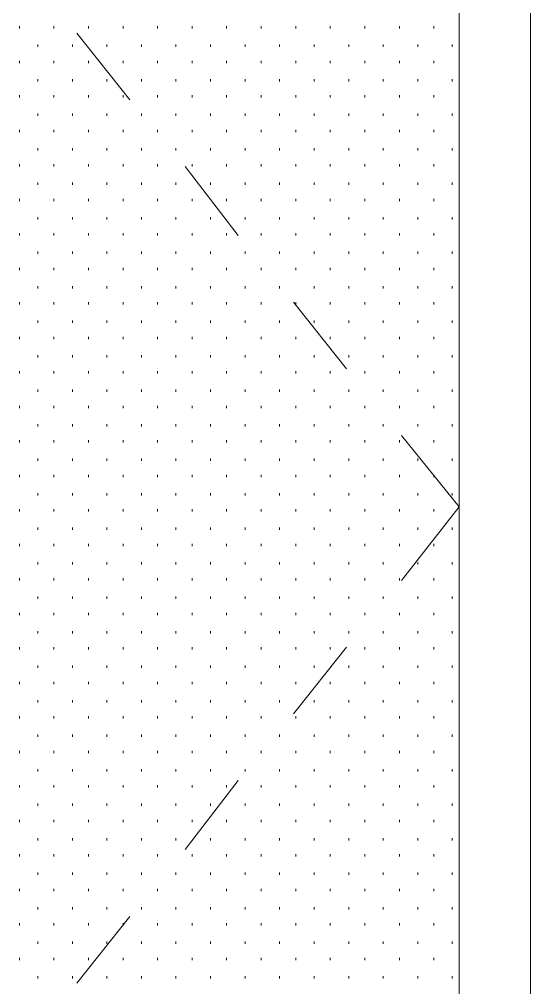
# Model space of a CAD drawing. Header units: inches. Extents: x -6061 to 13621, y -296 to 7483.
# Drawn here: x -5233.44 to -5215.66, y -156.53 to -122.81 of the extents above; entities that cross this region are included whole.
import ezdxf

# ---------------------------------------------------------------- set-up
doc = ezdxf.new("R2010")
doc.units = ezdxf.units.IN
doc.header["$MEASUREMENT"] = 0
doc.layers.get('0').update_dxf_attribs({"linetype": 'CONTINUOUS'})

msp = doc.modelspace()

# ---------------------------------------------------------------- linework, layer by layer
at = {"color": 7, "linetype": 'Continuous', "lineweight": 9, "true_color": 0x000007}
for p, q in [((-5218.14619, -184.55973), (-5218.14619, -92.53575)), ((-5215.66338, -184.55973), (-5215.66338, -92.53575)), ((-5218.14619, -184.55973), (-5218.14619, -95.01855)), ((-5231.44121, -123.2905), (-5229.59913, -125.61312)), ((-5227.67696, -127.93575), (-5225.83488, -130.33846)), ((-5223.91271, -132.66109), (-5222.07062, -134.98371)), ((-5220.14845, -137.30634), (-5218.14619, -139.78914)), ((-5220.14845, -142.35204), (-5218.14619, -139.78914)), ((-5223.91271, -146.99729), (-5222.07062, -144.67466)), ((-5227.67696, -151.72262), (-5225.83488, -149.31991)), ((-5231.44121, -156.36787), (-5229.59913, -154.04525))]:
    msp.add_line(p, q, dxfattribs=at)
at = {"color": 7, "linetype": 'Continuous', "lineweight": 18, "true_color": 0x000007}
msp.add_line((-5215.66338, -184.55973), (-5215.66338, -92.53575), dxfattribs=at)
at = {"color": 7, "linetype": 'Continuous', "lineweight": 9, "true_color": 0xffffff}
for p, q in [((-5233.44347, -123.13032), (-5233.44347, -123.05023)), ((-5232.24212, -123.13032), (-5232.24212, -123.05023)), ((-5231.04076, -123.13032), (-5231.04076, -123.05023)), ((-5229.8394, -123.13032), (-5229.8394, -123.05023)), ((-5228.63805, -123.13032), (-5228.63805, -123.05023)), ((-5227.43669, -123.13032), (-5227.43669, -123.05023)), ((-5226.23533, -123.13032), (-5226.23533, -123.05023)), ((-5225.03397, -123.13032), (-5225.03397, -123.05023)), ((-5223.83262, -123.13032), (-5223.83262, -123.05023)), ((-5222.63126, -123.13032), (-5222.63126, -123.05023)), ((-5221.4299, -123.13032), (-5221.4299, -123.05023)), ((-5220.22854, -123.13032), (-5220.22854, -123.05023)), ((-5219.02719, -123.13032), (-5219.02719, -123.05023)), ((-5232.80275, -123.77104), (-5232.80275, -123.69095)), ((-5231.60139, -123.77104), (-5231.60139, -123.69095)), ((-5230.40004, -123.77104), (-5230.40004, -123.69095)), ((-5229.19868, -123.77104), (-5229.19868, -123.69095)), ((-5227.99732, -123.77104), (-5227.99732, -123.69095)), ((-5226.79596, -123.77104), (-5226.79596, -123.69095)), ((-5225.59461, -123.77104), (-5225.59461, -123.69095)), ((-5224.39325, -123.77104), (-5224.39325, -123.69095)), ((-5223.19189, -123.77104), (-5223.19189, -123.69095)), ((-5221.99053, -123.77104), (-5221.99053, -123.69095)), ((-5220.78918, -123.77104), (-5220.78918, -123.69095)), ((-5219.58782, -123.77104), (-5219.58782, -123.69095)), ((-5218.38646, -123.77104), (-5218.38646, -123.69095)), ((-5233.44347, -124.33167), (-5233.44347, -124.25158)), ((-5232.24212, -124.33167), (-5232.24212, -124.25158)), ((-5231.04076, -124.33167), (-5231.04076, -124.25158)), ((-5229.8394, -124.33167), (-5229.8394, -124.25158)), ((-5228.63805, -124.33167), (-5228.63805, -124.25158)), ((-5227.43669, -124.33167), (-5227.43669, -124.25158)), ((-5226.23533, -124.33167), (-5226.23533, -124.25158)), ((-5225.03397, -124.33167), (-5225.03397, -124.25158)), ((-5223.83262, -124.33167), (-5223.83262, -124.25158)), ((-5222.63126, -124.33167), (-5222.63126, -124.25158)), ((-5221.4299, -124.33167), (-5221.4299, -124.25158)), ((-5220.22854, -124.33167), (-5220.22854, -124.25158)), ((-5219.02719, -124.33167), (-5219.02719, -124.25158)), ((-5232.80275, -124.9724), (-5232.80275, -124.89231)), ((-5231.60139, -124.9724), (-5231.60139, -124.89231)), ((-5230.40004, -124.9724), (-5230.40004, -124.89231)), ((-5229.19868, -124.9724), (-5229.19868, -124.89231)), ((-5227.99732, -124.9724), (-5227.99732, -124.89231)), ((-5226.79596, -124.9724), (-5226.79596, -124.89231)), ((-5225.59461, -124.9724), (-5225.59461, -124.89231)), ((-5224.39325, -124.9724), (-5224.39325, -124.89231)), ((-5223.19189, -124.9724), (-5223.19189, -124.89231)), ((-5221.99053, -124.9724), (-5221.99053, -124.89231)), ((-5220.78918, -124.9724), (-5220.78918, -124.89231)), ((-5219.58782, -124.9724), (-5219.58782, -124.89231)), ((-5218.38646, -124.9724), (-5218.38646, -124.89231)), ((-5233.44347, -125.53303), (-5233.44347, -125.45294)), ((-5232.24212, -125.53303), (-5232.24212, -125.45294)), ((-5231.04076, -125.53303), (-5231.04076, -125.45294)), ((-5229.8394, -125.53303), (-5229.8394, -125.45294)), ((-5228.63805, -125.53303), (-5228.63805, -125.45294)), ((-5227.43669, -125.53303), (-5227.43669, -125.45294)), ((-5226.23533, -125.53303), (-5226.23533, -125.45294)), ((-5225.03397, -125.53303), (-5225.03397, -125.45294)), ((-5223.83262, -125.53303), (-5223.83262, -125.45294)), ((-5222.63126, -125.53303), (-5222.63126, -125.45294)), ((-5221.4299, -125.53303), (-5221.4299, -125.45294)), ((-5220.22854, -125.53303), (-5220.22854, -125.45294)), ((-5219.02719, -125.53303), (-5219.02719, -125.45294)), ((-5232.80275, -126.17376), (-5232.80275, -126.09367)), ((-5231.60139, -126.17376), (-5231.60139, -126.09367)), ((-5230.40004, -126.17376), (-5230.40004, -126.09367)), ((-5229.19868, -126.17376), (-5229.19868, -126.09367)), ((-5227.99732, -126.17376), (-5227.99732, -126.09367)), ((-5226.79596, -126.17376), (-5226.79596, -126.09367)), ((-5225.59461, -126.17376), (-5225.59461, -126.09367)), ((-5224.39325, -126.17376), (-5224.39325, -126.09367)), ((-5223.19189, -126.17376), (-5223.19189, -126.09367)), ((-5221.99053, -126.17376), (-5221.99053, -126.09367)), ((-5220.78918, -126.17376), (-5220.78918, -126.09367)), ((-5219.58782, -126.17376), (-5219.58782, -126.09367)), ((-5218.38646, -126.17376), (-5218.38646, -126.09367)), ((-5233.44347, -126.73439), (-5233.44347, -126.6543)), ((-5232.24212, -126.73439), (-5232.24212, -126.6543)), ((-5231.04076, -126.73439), (-5231.04076, -126.6543)), ((-5229.8394, -126.73439), (-5229.8394, -126.6543)), ((-5228.63805, -126.73439), (-5228.63805, -126.6543)), ((-5227.43669, -126.73439), (-5227.43669, -126.6543)), ((-5226.23533, -126.73439), (-5226.23533, -126.6543)), ((-5225.03397, -126.73439), (-5225.03397, -126.6543)), ((-5223.83262, -126.73439), (-5223.83262, -126.6543)), ((-5222.63126, -126.73439), (-5222.63126, -126.6543)), ((-5221.4299, -126.73439), (-5221.4299, -126.6543)), ((-5220.22854, -126.73439), (-5220.22854, -126.6543)), ((-5219.02719, -126.73439), (-5219.02719, -126.6543)), ((-5232.80275, -127.37511), (-5232.80275, -127.29502)), ((-5231.60139, -127.37511), (-5231.60139, -127.29502)), ((-5230.40004, -127.37511), (-5230.40004, -127.29502)), ((-5229.19868, -127.37511), (-5229.19868, -127.29502)), ((-5227.99732, -127.37511), (-5227.99732, -127.29502)), ((-5226.79596, -127.37511), (-5226.79596, -127.29502)), ((-5225.59461, -127.37511), (-5225.59461, -127.29502)), ((-5224.39325, -127.37511), (-5224.39325, -127.29502)), ((-5223.19189, -127.37511), (-5223.19189, -127.29502)), ((-5221.99053, -127.37511), (-5221.99053, -127.29502)), ((-5220.78918, -127.37511), (-5220.78918, -127.29502)), ((-5219.58782, -127.37511), (-5219.58782, -127.29502)), ((-5218.38646, -127.37511), (-5218.38646, -127.29502)), ((-5233.44347, -127.93575), (-5233.44347, -127.85566)), ((-5232.24212, -127.93575), (-5232.24212, -127.85566)), ((-5231.04076, -127.93575), (-5231.04076, -127.85566)), ((-5229.8394, -127.93575), (-5229.8394, -127.85566)), ((-5228.63805, -127.93575), (-5228.63805, -127.85566)), ((-5227.43669, -127.93575), (-5227.43669, -127.85566)), ((-5226.23533, -127.93575), (-5226.23533, -127.85566)), ((-5225.03397, -127.93575), (-5225.03397, -127.85566)), ((-5223.83262, -127.93575), (-5223.83262, -127.85566)), ((-5222.63126, -127.93575), (-5222.63126, -127.85566)), ((-5221.4299, -127.93575), (-5221.4299, -127.85566)), ((-5220.22854, -127.93575), (-5220.22854, -127.85566)), ((-5219.02719, -127.93575), (-5219.02719, -127.85566)), ((-5232.80275, -128.57647), (-5232.80275, -128.49638)), ((-5231.60139, -128.57647), (-5231.60139, -128.49638)), ((-5230.40004, -128.57647), (-5230.40004, -128.49638)), ((-5229.19868, -128.57647), (-5229.19868, -128.49638)), ((-5227.99732, -128.57647), (-5227.99732, -128.49638)), ((-5226.79596, -128.57647), (-5226.79596, -128.49638)), ((-5225.59461, -128.57647), (-5225.59461, -128.49638)), ((-5224.39325, -128.57647), (-5224.39325, -128.49638)), ((-5223.19189, -128.57647), (-5223.19189, -128.49638)), ((-5221.99053, -128.57647), (-5221.99053, -128.49638)), ((-5220.78918, -128.57647), (-5220.78918, -128.49638)), ((-5219.58782, -128.57647), (-5219.58782, -128.49638)), ((-5218.38646, -128.57647), (-5218.38646, -128.49638)), ((-5233.44347, -129.1371), (-5233.44347, -129.05701)), ((-5232.24212, -129.1371), (-5232.24212, -129.05701)), ((-5231.04076, -129.1371), (-5231.04076, -129.05701)), ((-5229.8394, -129.1371), (-5229.8394, -129.05701)), ((-5228.63805, -129.1371), (-5228.63805, -129.05701)), ((-5227.43669, -129.1371), (-5227.43669, -129.05701)), ((-5226.23533, -129.1371), (-5226.23533, -129.05701)), ((-5225.03397, -129.1371), (-5225.03397, -129.05701)), ((-5223.83262, -129.1371), (-5223.83262, -129.05701)), ((-5222.63126, -129.1371), (-5222.63126, -129.05701)), ((-5221.4299, -129.1371), (-5221.4299, -129.05701)), ((-5220.22854, -129.1371), (-5220.22854, -129.05701)), ((-5219.02719, -129.1371), (-5219.02719, -129.05701)), ((-5232.80275, -129.77783), (-5232.80275, -129.69774)), ((-5231.60139, -129.77783), (-5231.60139, -129.69774)), ((-5230.40004, -129.77783), (-5230.40004, -129.69774)), ((-5229.19868, -129.77783), (-5229.19868, -129.69774)), ((-5227.99732, -129.77783), (-5227.99732, -129.69774)), ((-5226.79596, -129.77783), (-5226.79596, -129.69774)), ((-5225.59461, -129.77783), (-5225.59461, -129.69774)), ((-5224.39325, -129.77783), (-5224.39325, -129.69774)), ((-5223.19189, -129.77783), (-5223.19189, -129.69774)), ((-5221.99053, -129.77783), (-5221.99053, -129.69774)), ((-5220.78918, -129.77783), (-5220.78918, -129.69774)), ((-5219.58782, -129.77783), (-5219.58782, -129.69774)), ((-5218.38646, -129.77783), (-5218.38646, -129.69774)), ((-5233.44347, -130.33846), (-5233.44347, -130.25837)), ((-5232.24212, -130.33846), (-5232.24212, -130.25837)), ((-5231.04076, -130.33846), (-5231.04076, -130.25837)), ((-5229.8394, -130.33846), (-5229.8394, -130.25837)), ((-5228.63805, -130.33846), (-5228.63805, -130.25837)), ((-5227.43669, -130.33846), (-5227.43669, -130.25837)), ((-5226.23533, -130.33846), (-5226.23533, -130.25837)), ((-5225.03397, -130.33846), (-5225.03397, -130.25837)), ((-5223.83262, -130.33846), (-5223.83262, -130.25837)), ((-5222.63126, -130.33846), (-5222.63126, -130.25837)), ((-5221.4299, -130.33846), (-5221.4299, -130.25837)), ((-5220.22854, -130.33846), (-5220.22854, -130.25837)), ((-5219.02719, -130.33846), (-5219.02719, -130.25837)), ((-5232.80275, -130.97919), (-5232.80275, -130.8991)), ((-5231.60139, -130.97919), (-5231.60139, -130.8991)), ((-5230.40004, -130.97919), (-5230.40004, -130.8991)), ((-5229.19868, -130.97919), (-5229.19868, -130.8991)), ((-5227.99732, -130.97919), (-5227.99732, -130.8991)), ((-5226.79596, -130.97919), (-5226.79596, -130.8991)), ((-5225.59461, -130.97919), (-5225.59461, -130.8991)), ((-5224.39325, -130.97919), (-5224.39325, -130.8991)), ((-5223.19189, -130.97919), (-5223.19189, -130.8991)), ((-5221.99053, -130.97919), (-5221.99053, -130.8991)), ((-5220.78918, -130.97919), (-5220.78918, -130.8991)), ((-5219.58782, -130.97919), (-5219.58782, -130.8991)), ((-5218.38646, -130.97919), (-5218.38646, -130.8991)), ((-5233.44347, -131.53982), (-5233.44347, -131.45973)), ((-5232.24212, -131.53982), (-5232.24212, -131.45973)), ((-5231.04076, -131.53982), (-5231.04076, -131.45973)), ((-5229.8394, -131.53982), (-5229.8394, -131.45973)), ((-5228.63805, -131.53982), (-5228.63805, -131.45973)), ((-5227.43669, -131.53982), (-5227.43669, -131.45973)), ((-5226.23533, -131.53982), (-5226.23533, -131.45973)), ((-5225.03397, -131.53982), (-5225.03397, -131.45973)), ((-5223.83262, -131.53982), (-5223.83262, -131.45973)), ((-5222.63126, -131.53982), (-5222.63126, -131.45973)), ((-5221.4299, -131.53982), (-5221.4299, -131.45973)), ((-5220.22854, -131.53982), (-5220.22854, -131.45973)), ((-5219.02719, -131.53982), (-5219.02719, -131.45973)), ((-5232.80275, -132.18054), (-5232.80275, -132.10045)), ((-5231.60139, -132.18054), (-5231.60139, -132.10045)), ((-5230.40004, -132.18054), (-5230.40004, -132.10045)), ((-5229.19868, -132.18054), (-5229.19868, -132.10045)), ((-5227.99732, -132.18054), (-5227.99732, -132.10045)), ((-5226.79596, -132.18054), (-5226.79596, -132.10045)), ((-5225.59461, -132.18054), (-5225.59461, -132.10045)), ((-5224.39325, -132.18054), (-5224.39325, -132.10045)), ((-5223.19189, -132.18054), (-5223.19189, -132.10045)), ((-5221.99053, -132.18054), (-5221.99053, -132.10045)), ((-5220.78918, -132.18054), (-5220.78918, -132.10045)), ((-5219.58782, -132.18054), (-5219.58782, -132.10045)), ((-5218.38646, -132.18054), (-5218.38646, -132.10045)), ((-5233.44347, -132.74118), (-5233.44347, -132.66109)), ((-5232.24212, -132.74118), (-5232.24212, -132.66109)), ((-5231.04076, -132.74118), (-5231.04076, -132.66109)), ((-5229.8394, -132.74118), (-5229.8394, -132.66109)), ((-5228.63805, -132.74118), (-5228.63805, -132.66109)), ((-5227.43669, -132.74118), (-5227.43669, -132.66109)), ((-5226.23533, -132.74118), (-5226.23533, -132.66109)), ((-5225.03397, -132.74118), (-5225.03397, -132.66109)), ((-5223.83262, -132.74118), (-5223.83262, -132.66109)), ((-5222.63126, -132.74118), (-5222.63126, -132.66109)), ((-5221.4299, -132.74118), (-5221.4299, -132.66109)), ((-5220.22854, -132.74118), (-5220.22854, -132.66109)), ((-5219.02719, -132.74118), (-5219.02719, -132.66109)), ((-5232.80275, -133.3819), (-5232.80275, -133.30181)), ((-5231.60139, -133.3819), (-5231.60139, -133.30181)), ((-5230.40004, -133.3819), (-5230.40004, -133.30181)), ((-5229.19868, -133.3819), (-5229.19868, -133.30181)), ((-5227.99732, -133.3819), (-5227.99732, -133.30181)), ((-5226.79596, -133.3819), (-5226.79596, -133.30181)), ((-5225.59461, -133.3819), (-5225.59461, -133.30181)), ((-5224.39325, -133.3819), (-5224.39325, -133.30181)), ((-5223.19189, -133.3819), (-5223.19189, -133.30181)), ((-5221.99053, -133.3819), (-5221.99053, -133.30181)), ((-5220.78918, -133.3819), (-5220.78918, -133.30181)), ((-5219.58782, -133.3819), (-5219.58782, -133.30181)), ((-5218.38646, -133.3819), (-5218.38646, -133.30181)), ((-5233.44347, -133.94253), (-5233.44347, -133.86244)), ((-5232.24212, -133.94253), (-5232.24212, -133.86244)), ((-5231.04076, -133.94253), (-5231.04076, -133.86244)), ((-5229.8394, -133.94253), (-5229.8394, -133.86244)), ((-5228.63805, -133.94253), (-5228.63805, -133.86244)), ((-5227.43669, -133.94253), (-5227.43669, -133.86244)), ((-5226.23533, -133.94253), (-5226.23533, -133.86244)), ((-5225.03397, -133.94253), (-5225.03397, -133.86244)), ((-5223.83262, -133.94253), (-5223.83262, -133.86244)), ((-5222.63126, -133.94253), (-5222.63126, -133.86244)), ((-5221.4299, -133.94253), (-5221.4299, -133.86244)), ((-5220.22854, -133.94253), (-5220.22854, -133.86244)), ((-5219.02719, -133.94253), (-5219.02719, -133.86244)), ((-5232.80275, -134.58326), (-5232.80275, -134.50317)), ((-5231.60139, -134.58326), (-5231.60139, -134.50317)), ((-5230.40004, -134.58326), (-5230.40004, -134.50317)), ((-5229.19868, -134.58326), (-5229.19868, -134.50317)), ((-5227.99732, -134.58326), (-5227.99732, -134.50317)), ((-5226.79596, -134.58326), (-5226.79596, -134.50317)), ((-5225.59461, -134.58326), (-5225.59461, -134.50317)), ((-5224.39325, -134.58326), (-5224.39325, -134.50317)), ((-5223.19189, -134.58326), (-5223.19189, -134.50317)), ((-5221.99053, -134.58326), (-5221.99053, -134.50317)), ((-5220.78918, -134.58326), (-5220.78918, -134.50317)), ((-5219.58782, -134.58326), (-5219.58782, -134.50317)), ((-5218.38646, -134.58326), (-5218.38646, -134.50317)), ((-5233.44347, -135.14389), (-5233.44347, -135.0638)), ((-5232.24212, -135.14389), (-5232.24212, -135.0638)), ((-5231.04076, -135.14389), (-5231.04076, -135.0638)), ((-5229.8394, -135.14389), (-5229.8394, -135.0638)), ((-5228.63805, -135.14389), (-5228.63805, -135.0638)), ((-5227.43669, -135.14389), (-5227.43669, -135.0638)), ((-5226.23533, -135.14389), (-5226.23533, -135.0638)), ((-5225.03397, -135.14389), (-5225.03397, -135.0638)), ((-5223.83262, -135.14389), (-5223.83262, -135.0638)), ((-5222.63126, -135.14389), (-5222.63126, -135.0638)), ((-5221.4299, -135.14389), (-5221.4299, -135.0638)), ((-5220.22854, -135.14389), (-5220.22854, -135.0638)), ((-5219.02719, -135.14389), (-5219.02719, -135.0638)), ((-5232.80275, -135.78462), (-5232.80275, -135.70453)), ((-5231.60139, -135.78462), (-5231.60139, -135.70453)), ((-5230.40004, -135.78462), (-5230.40004, -135.70453)), ((-5229.19868, -135.78462), (-5229.19868, -135.70453)), ((-5227.99732, -135.78462), (-5227.99732, -135.70453)), ((-5226.79596, -135.78462), (-5226.79596, -135.70453)), ((-5225.59461, -135.78462), (-5225.59461, -135.70453)), ((-5224.39325, -135.78462), (-5224.39325, -135.70453)), ((-5223.19189, -135.78462), (-5223.19189, -135.70453)), ((-5221.99053, -135.78462), (-5221.99053, -135.70453)), ((-5220.78918, -135.78462), (-5220.78918, -135.70453)), ((-5219.58782, -135.78462), (-5219.58782, -135.70453)), ((-5218.38646, -135.78462), (-5218.38646, -135.70453)), ((-5233.44347, -136.34525), (-5233.44347, -136.26516)), ((-5232.24212, -136.34525), (-5232.24212, -136.26516)), ((-5231.04076, -136.34525), (-5231.04076, -136.26516)), ((-5229.8394, -136.34525), (-5229.8394, -136.26516)), ((-5228.63805, -136.34525), (-5228.63805, -136.26516)), ((-5227.43669, -136.34525), (-5227.43669, -136.26516)), ((-5226.23533, -136.34525), (-5226.23533, -136.26516)), ((-5225.03397, -136.34525), (-5225.03397, -136.26516)), ((-5223.83262, -136.34525), (-5223.83262, -136.26516)), ((-5222.63126, -136.34525), (-5222.63126, -136.26516)), ((-5221.4299, -136.34525), (-5221.4299, -136.26516)), ((-5220.22854, -136.34525), (-5220.22854, -136.26516)), ((-5219.02719, -136.34525), (-5219.02719, -136.26516)), ((-5232.80275, -136.98597), (-5232.80275, -136.90588)), ((-5231.60139, -136.98597), (-5231.60139, -136.90588)), ((-5230.40004, -136.98597), (-5230.40004, -136.90588)), ((-5229.19868, -136.98597), (-5229.19868, -136.90588)), ((-5227.99732, -136.98597), (-5227.99732, -136.90588)), ((-5226.79596, -136.98597), (-5226.79596, -136.90588)), ((-5225.59461, -136.98597), (-5225.59461, -136.90588)), ((-5224.39325, -136.98597), (-5224.39325, -136.90588)), ((-5223.19189, -136.98597), (-5223.19189, -136.90588)), ((-5221.99053, -136.98597), (-5221.99053, -136.90588)), ((-5220.78918, -136.98597), (-5220.78918, -136.90588)), ((-5219.58782, -136.98597), (-5219.58782, -136.90588)), ((-5218.38646, -136.98597), (-5218.38646, -136.90588)), ((-5233.44347, -137.54661), (-5233.44347, -137.46652)), ((-5232.24212, -137.54661), (-5232.24212, -137.46652)), ((-5231.04076, -137.54661), (-5231.04076, -137.46652)), ((-5229.8394, -137.54661), (-5229.8394, -137.46652)), ((-5228.63805, -137.54661), (-5228.63805, -137.46652)), ((-5227.43669, -137.54661), (-5227.43669, -137.46652)), ((-5226.23533, -137.54661), (-5226.23533, -137.46652)), ((-5225.03397, -137.54661), (-5225.03397, -137.46652)), ((-5223.83262, -137.54661), (-5223.83262, -137.46652)), ((-5222.63126, -137.54661), (-5222.63126, -137.46652)), ((-5221.4299, -137.54661), (-5221.4299, -137.46652)), ((-5220.22854, -137.54661), (-5220.22854, -137.46652)), ((-5219.02719, -137.54661), (-5219.02719, -137.46652)), ((-5232.80275, -138.18733), (-5232.80275, -138.10724)), ((-5231.60139, -138.18733), (-5231.60139, -138.10724)), ((-5230.40004, -138.18733), (-5230.40004, -138.10724)), ((-5229.19868, -138.18733), (-5229.19868, -138.10724)), ((-5227.99732, -138.18733), (-5227.99732, -138.10724)), ((-5226.79596, -138.18733), (-5226.79596, -138.10724)), ((-5225.59461, -138.18733), (-5225.59461, -138.10724)), ((-5224.39325, -138.18733), (-5224.39325, -138.10724)), ((-5223.19189, -138.18733), (-5223.19189, -138.10724)), ((-5221.99053, -138.18733), (-5221.99053, -138.10724)), ((-5220.78918, -138.18733), (-5220.78918, -138.10724)), ((-5219.58782, -138.18733), (-5219.58782, -138.10724)), ((-5218.38646, -138.18733), (-5218.38646, -138.10724)), ((-5233.44347, -138.74796), (-5233.44347, -138.66787)), ((-5232.24212, -138.74796), (-5232.24212, -138.66787)), ((-5231.04076, -138.74796), (-5231.04076, -138.66787)), ((-5229.8394, -138.74796), (-5229.8394, -138.66787)), ((-5228.63805, -138.74796), (-5228.63805, -138.66787)), ((-5227.43669, -138.74796), (-5227.43669, -138.66787)), ((-5226.23533, -138.74796), (-5226.23533, -138.66787)), ((-5225.03397, -138.74796), (-5225.03397, -138.66787)), ((-5223.83262, -138.74796), (-5223.83262, -138.66787)), ((-5222.63126, -138.74796), (-5222.63126, -138.66787)), ((-5221.4299, -138.74796), (-5221.4299, -138.66787)), ((-5220.22854, -138.74796), (-5220.22854, -138.66787)), ((-5219.02719, -138.74796), (-5219.02719, -138.66787)), ((-5232.80275, -139.38869), (-5232.80275, -139.3086)), ((-5231.60139, -139.38869), (-5231.60139, -139.3086)), ((-5230.40004, -139.38869), (-5230.40004, -139.3086)), ((-5229.19868, -139.38869), (-5229.19868, -139.3086)), ((-5227.99732, -139.38869), (-5227.99732, -139.3086)), ((-5226.79596, -139.38869), (-5226.79596, -139.3086)), ((-5225.59461, -139.38869), (-5225.59461, -139.3086)), ((-5224.39325, -139.38869), (-5224.39325, -139.3086)), ((-5223.19189, -139.38869), (-5223.19189, -139.3086)), ((-5221.99053, -139.38869), (-5221.99053, -139.3086)), ((-5220.78918, -139.38869), (-5220.78918, -139.3086)), ((-5219.58782, -139.38869), (-5219.58782, -139.3086)), ((-5218.38646, -139.38869), (-5218.38646, -139.3086)), ((-5233.44347, -139.94932), (-5233.44347, -139.86923)), ((-5232.24212, -139.94932), (-5232.24212, -139.86923)), ((-5231.04076, -139.94932), (-5231.04076, -139.86923)), ((-5229.8394, -139.94932), (-5229.8394, -139.86923)), ((-5228.63805, -139.94932), (-5228.63805, -139.86923)), ((-5227.43669, -139.94932), (-5227.43669, -139.86923)), ((-5226.23533, -139.94932), (-5226.23533, -139.86923)), ((-5225.03397, -139.94932), (-5225.03397, -139.86923)), ((-5223.83262, -139.94932), (-5223.83262, -139.86923)), ((-5222.63126, -139.94932), (-5222.63126, -139.86923)), ((-5221.4299, -139.94932), (-5221.4299, -139.86923)), ((-5220.22854, -139.94932), (-5220.22854, -139.86923)), ((-5219.02719, -139.94932), (-5219.02719, -139.86923)), ((-5232.80275, -140.59005), (-5232.80275, -140.50995)), ((-5231.60139, -140.59005), (-5231.60139, -140.50995)), ((-5230.40004, -140.59005), (-5230.40004, -140.50995)), ((-5229.19868, -140.59005), (-5229.19868, -140.50995)), ((-5227.99732, -140.59005), (-5227.99732, -140.50995)), ((-5226.79596, -140.59005), (-5226.79596, -140.50995)), ((-5225.59461, -140.59005), (-5225.59461, -140.50995)), ((-5224.39325, -140.59005), (-5224.39325, -140.50995)), ((-5223.19189, -140.59005), (-5223.19189, -140.50995)), ((-5221.99053, -140.59005), (-5221.99053, -140.50995)), ((-5220.78918, -140.59005), (-5220.78918, -140.50995)), ((-5219.58782, -140.59005), (-5219.58782, -140.50995)), ((-5218.38646, -140.59005), (-5218.38646, -140.50995)), ((-5233.44347, -141.15068), (-5233.44347, -141.07059)), ((-5232.24212, -141.15068), (-5232.24212, -141.07059)), ((-5231.04076, -141.15068), (-5231.04076, -141.07059)), ((-5229.8394, -141.15068), (-5229.8394, -141.07059)), ((-5228.63805, -141.15068), (-5228.63805, -141.07059)), ((-5227.43669, -141.15068), (-5227.43669, -141.07059)), ((-5226.23533, -141.15068), (-5226.23533, -141.07059)), ((-5225.03397, -141.15068), (-5225.03397, -141.07059)), ((-5223.83262, -141.15068), (-5223.83262, -141.07059)), ((-5222.63126, -141.15068), (-5222.63126, -141.07059)), ((-5221.4299, -141.15068), (-5221.4299, -141.07059)), ((-5220.22854, -141.15068), (-5220.22854, -141.07059)), ((-5219.02719, -141.15068), (-5219.02719, -141.07059)), ((-5232.80275, -141.7914), (-5232.80275, -141.71131)), ((-5231.60139, -141.7914), (-5231.60139, -141.71131)), ((-5230.40004, -141.7914), (-5230.40004, -141.71131)), ((-5229.19868, -141.7914), (-5229.19868, -141.71131)), ((-5227.99732, -141.7914), (-5227.99732, -141.71131)), ((-5226.79596, -141.7914), (-5226.79596, -141.71131)), ((-5225.59461, -141.7914), (-5225.59461, -141.71131)), ((-5224.39325, -141.7914), (-5224.39325, -141.71131)), ((-5223.19189, -141.7914), (-5223.19189, -141.71131)), ((-5221.99053, -141.7914), (-5221.99053, -141.71131)), ((-5220.78918, -141.7914), (-5220.78918, -141.71131)), ((-5219.58782, -141.7914), (-5219.58782, -141.71131)), ((-5218.38646, -141.7914), (-5218.38646, -141.71131)), ((-5233.44347, -142.35204), (-5233.44347, -142.27195)), ((-5232.24212, -142.35204), (-5232.24212, -142.27195)), ((-5231.04076, -142.35204), (-5231.04076, -142.27195)), ((-5229.8394, -142.35204), (-5229.8394, -142.27195)), ((-5228.63805, -142.35204), (-5228.63805, -142.27195)), ((-5227.43669, -142.35204), (-5227.43669, -142.27195)), ((-5226.23533, -142.35204), (-5226.23533, -142.27195)), ((-5225.03397, -142.35204), (-5225.03397, -142.27195)), ((-5223.83262, -142.35204), (-5223.83262, -142.27195)), ((-5222.63126, -142.35204), (-5222.63126, -142.27195)), ((-5221.4299, -142.35204), (-5221.4299, -142.27195)), ((-5220.22854, -142.35204), (-5220.22854, -142.27195)), ((-5219.02719, -142.35204), (-5219.02719, -142.27195)), ((-5232.80275, -142.99276), (-5232.80275, -142.91267)), ((-5231.60139, -142.99276), (-5231.60139, -142.91267)), ((-5230.40004, -142.99276), (-5230.40004, -142.91267)), ((-5229.19868, -142.99276), (-5229.19868, -142.91267)), ((-5227.99732, -142.99276), (-5227.99732, -142.91267)), ((-5226.79596, -142.99276), (-5226.79596, -142.91267)), ((-5225.59461, -142.99276), (-5225.59461, -142.91267)), ((-5224.39325, -142.99276), (-5224.39325, -142.91267)), ((-5223.19189, -142.99276), (-5223.19189, -142.91267)), ((-5221.99053, -142.99276), (-5221.99053, -142.91267)), ((-5220.78918, -142.99276), (-5220.78918, -142.91267)), ((-5219.58782, -142.99276), (-5219.58782, -142.91267)), ((-5218.38646, -142.99276), (-5218.38646, -142.91267)), ((-5233.44347, -143.55339), (-5233.44347, -143.4733)), ((-5232.24212, -143.55339), (-5232.24212, -143.4733)), ((-5231.04076, -143.55339), (-5231.04076, -143.4733)), ((-5229.8394, -143.55339), (-5229.8394, -143.4733)), ((-5228.63805, -143.55339), (-5228.63805, -143.4733)), ((-5227.43669, -143.55339), (-5227.43669, -143.4733)), ((-5226.23533, -143.55339), (-5226.23533, -143.4733)), ((-5225.03397, -143.55339), (-5225.03397, -143.4733)), ((-5223.83262, -143.55339), (-5223.83262, -143.4733)), ((-5222.63126, -143.55339), (-5222.63126, -143.4733)), ((-5221.4299, -143.55339), (-5221.4299, -143.4733)), ((-5220.22854, -143.55339), (-5220.22854, -143.4733)), ((-5219.02719, -143.55339), (-5219.02719, -143.4733)), ((-5232.80275, -144.19412), (-5232.80275, -144.11403)), ((-5231.60139, -144.19412), (-5231.60139, -144.11403)), ((-5230.40004, -144.19412), (-5230.40004, -144.11403)), ((-5229.19868, -144.19412), (-5229.19868, -144.11403)), ((-5227.99732, -144.19412), (-5227.99732, -144.11403)), ((-5226.79596, -144.19412), (-5226.79596, -144.11403)), ((-5225.59461, -144.19412), (-5225.59461, -144.11403)), ((-5224.39325, -144.19412), (-5224.39325, -144.11403)), ((-5223.19189, -144.19412), (-5223.19189, -144.11403)), ((-5221.99053, -144.19412), (-5221.99053, -144.11403)), ((-5220.78918, -144.19412), (-5220.78918, -144.11403)), ((-5219.58782, -144.19412), (-5219.58782, -144.11403)), ((-5218.38646, -144.19412), (-5218.38646, -144.11403)), ((-5233.44347, -144.75475), (-5233.44347, -144.67466)), ((-5232.24212, -144.75475), (-5232.24212, -144.67466)), ((-5231.04076, -144.75475), (-5231.04076, -144.67466)), ((-5229.8394, -144.75475), (-5229.8394, -144.67466)), ((-5228.63805, -144.75475), (-5228.63805, -144.67466)), ((-5227.43669, -144.75475), (-5227.43669, -144.67466)), ((-5226.23533, -144.75475), (-5226.23533, -144.67466)), ((-5225.03397, -144.75475), (-5225.03397, -144.67466)), ((-5223.83262, -144.75475), (-5223.83262, -144.67466)), ((-5222.63126, -144.75475), (-5222.63126, -144.67466)), ((-5221.4299, -144.75475), (-5221.4299, -144.67466)), ((-5220.22854, -144.75475), (-5220.22854, -144.67466)), ((-5219.02719, -144.75475), (-5219.02719, -144.67466)), ((-5232.80275, -145.39548), (-5232.80275, -145.31538)), ((-5231.60139, -145.39548), (-5231.60139, -145.31538)), ((-5230.40004, -145.39548), (-5230.40004, -145.31538)), ((-5229.19868, -145.39548), (-5229.19868, -145.31538)), ((-5227.99732, -145.39548), (-5227.99732, -145.31538)), ((-5226.79596, -145.39548), (-5226.79596, -145.31538)), ((-5225.59461, -145.39548), (-5225.59461, -145.31538)), ((-5224.39325, -145.39548), (-5224.39325, -145.31538)), ((-5223.19189, -145.39548), (-5223.19189, -145.31538)), ((-5221.99053, -145.39548), (-5221.99053, -145.31538)), ((-5220.78918, -145.39548), (-5220.78918, -145.31538)), ((-5219.58782, -145.39548), (-5219.58782, -145.31538)), ((-5218.38646, -145.39548), (-5218.38646, -145.31538)), ((-5233.44347, -145.95611), (-5233.44347, -145.87602)), ((-5232.24212, -145.95611), (-5232.24212, -145.87602)), ((-5231.04076, -145.95611), (-5231.04076, -145.87602)), ((-5229.8394, -145.95611), (-5229.8394, -145.87602)), ((-5228.63805, -145.95611), (-5228.63805, -145.87602)), ((-5227.43669, -145.95611), (-5227.43669, -145.87602)), ((-5226.23533, -145.95611), (-5226.23533, -145.87602)), ((-5225.03397, -145.95611), (-5225.03397, -145.87602)), ((-5223.83262, -145.95611), (-5223.83262, -145.87602)), ((-5222.63126, -145.95611), (-5222.63126, -145.87602)), ((-5221.4299, -145.95611), (-5221.4299, -145.87602)), ((-5220.22854, -145.95611), (-5220.22854, -145.87602)), ((-5219.02719, -145.95611), (-5219.02719, -145.87602)), ((-5232.80275, -146.59683), (-5232.80275, -146.51674)), ((-5231.60139, -146.59683), (-5231.60139, -146.51674)), ((-5230.40004, -146.59683), (-5230.40004, -146.51674)), ((-5229.19868, -146.59683), (-5229.19868, -146.51674)), ((-5227.99732, -146.59683), (-5227.99732, -146.51674)), ((-5226.79596, -146.59683), (-5226.79596, -146.51674)), ((-5225.59461, -146.59683), (-5225.59461, -146.51674)), ((-5224.39325, -146.59683), (-5224.39325, -146.51674)), ((-5223.19189, -146.59683), (-5223.19189, -146.51674)), ((-5221.99053, -146.59683), (-5221.99053, -146.51674)), ((-5220.78918, -146.59683), (-5220.78918, -146.51674)), ((-5219.58782, -146.59683), (-5219.58782, -146.51674)), ((-5218.38646, -146.59683), (-5218.38646, -146.51674)), ((-5233.44347, -147.15747), (-5233.44347, -147.07738)), ((-5232.24212, -147.15747), (-5232.24212, -147.07738)), ((-5231.04076, -147.15747), (-5231.04076, -147.07738)), ((-5229.8394, -147.15747), (-5229.8394, -147.07738)), ((-5228.63805, -147.15747), (-5228.63805, -147.07738)), ((-5227.43669, -147.15747), (-5227.43669, -147.07738)), ((-5226.23533, -147.15747), (-5226.23533, -147.07738)), ((-5225.03397, -147.15747), (-5225.03397, -147.07738)), ((-5223.83262, -147.15747), (-5223.83262, -147.07738)), ((-5222.63126, -147.15747), (-5222.63126, -147.07738)), ((-5221.4299, -147.15747), (-5221.4299, -147.07738)), ((-5220.22854, -147.15747), (-5220.22854, -147.07738)), ((-5219.02719, -147.15747), (-5219.02719, -147.07738)), ((-5232.80275, -147.79819), (-5232.80275, -147.7181)), ((-5231.60139, -147.79819), (-5231.60139, -147.7181)), ((-5230.40004, -147.79819), (-5230.40004, -147.7181)), ((-5229.19868, -147.79819), (-5229.19868, -147.7181)), ((-5227.99732, -147.79819), (-5227.99732, -147.7181)), ((-5226.79596, -147.79819), (-5226.79596, -147.7181)), ((-5225.59461, -147.79819), (-5225.59461, -147.7181)), ((-5224.39325, -147.79819), (-5224.39325, -147.7181)), ((-5223.19189, -147.79819), (-5223.19189, -147.7181)), ((-5221.99053, -147.79819), (-5221.99053, -147.7181)), ((-5220.78918, -147.79819), (-5220.78918, -147.7181)), ((-5219.58782, -147.79819), (-5219.58782, -147.7181)), ((-5218.38646, -147.79819), (-5218.38646, -147.7181)), ((-5233.44347, -148.35882), (-5233.44347, -148.27873)), ((-5232.24212, -148.35882), (-5232.24212, -148.27873)), ((-5231.04076, -148.35882), (-5231.04076, -148.27873)), ((-5229.8394, -148.35882), (-5229.8394, -148.27873)), ((-5228.63805, -148.35882), (-5228.63805, -148.27873)), ((-5227.43669, -148.35882), (-5227.43669, -148.27873)), ((-5226.23533, -148.35882), (-5226.23533, -148.27873)), ((-5225.03397, -148.35882), (-5225.03397, -148.27873)), ((-5223.83262, -148.35882), (-5223.83262, -148.27873)), ((-5222.63126, -148.35882), (-5222.63126, -148.27873)), ((-5221.4299, -148.35882), (-5221.4299, -148.27873)), ((-5220.22854, -148.35882), (-5220.22854, -148.27873)), ((-5219.02719, -148.35882), (-5219.02719, -148.27873)), ((-5232.80275, -148.99955), (-5232.80275, -148.91946)), ((-5231.60139, -148.99955), (-5231.60139, -148.91946)), ((-5230.40004, -148.99955), (-5230.40004, -148.91946)), ((-5229.19868, -148.99955), (-5229.19868, -148.91946)), ((-5227.99732, -148.99955), (-5227.99732, -148.91946)), ((-5226.79596, -148.99955), (-5226.79596, -148.91946)), ((-5225.59461, -148.99955), (-5225.59461, -148.91946)), ((-5224.39325, -148.99955), (-5224.39325, -148.91946)), ((-5223.19189, -148.99955), (-5223.19189, -148.91946)), ((-5221.99053, -148.99955), (-5221.99053, -148.91946)), ((-5220.78918, -148.99955), (-5220.78918, -148.91946)), ((-5219.58782, -148.99955), (-5219.58782, -148.91946)), ((-5218.38646, -148.99955), (-5218.38646, -148.91946)), ((-5233.44347, -149.56018), (-5233.44347, -149.48009)), ((-5232.24212, -149.56018), (-5232.24212, -149.48009)), ((-5231.04076, -149.56018), (-5231.04076, -149.48009)), ((-5229.8394, -149.56018), (-5229.8394, -149.48009)), ((-5228.63805, -149.56018), (-5228.63805, -149.48009)), ((-5227.43669, -149.56018), (-5227.43669, -149.48009)), ((-5226.23533, -149.56018), (-5226.23533, -149.48009)), ((-5225.03397, -149.56018), (-5225.03397, -149.48009)), ((-5223.83262, -149.56018), (-5223.83262, -149.48009)), ((-5222.63126, -149.56018), (-5222.63126, -149.48009)), ((-5221.4299, -149.56018), (-5221.4299, -149.48009)), ((-5220.22854, -149.56018), (-5220.22854, -149.48009)), ((-5219.02719, -149.56018), (-5219.02719, -149.48009)), ((-5232.80275, -150.20091), (-5232.80275, -150.12081)), ((-5231.60139, -150.20091), (-5231.60139, -150.12081)), ((-5230.40004, -150.20091), (-5230.40004, -150.12081)), ((-5229.19868, -150.20091), (-5229.19868, -150.12081)), ((-5227.99732, -150.20091), (-5227.99732, -150.12081)), ((-5226.79596, -150.20091), (-5226.79596, -150.12081)), ((-5225.59461, -150.20091), (-5225.59461, -150.12081)), ((-5224.39325, -150.20091), (-5224.39325, -150.12081)), ((-5223.19189, -150.20091), (-5223.19189, -150.12081)), ((-5221.99053, -150.20091), (-5221.99053, -150.12081)), ((-5220.78918, -150.20091), (-5220.78918, -150.12081)), ((-5219.58782, -150.20091), (-5219.58782, -150.12081)), ((-5218.38646, -150.20091), (-5218.38646, -150.12081)), ((-5233.44347, -150.76154), (-5233.44347, -150.68145)), ((-5232.24212, -150.76154), (-5232.24212, -150.68145)), ((-5231.04076, -150.76154), (-5231.04076, -150.68145)), ((-5229.8394, -150.76154), (-5229.8394, -150.68145)), ((-5228.63805, -150.76154), (-5228.63805, -150.68145)), ((-5227.43669, -150.76154), (-5227.43669, -150.68145)), ((-5226.23533, -150.76154), (-5226.23533, -150.68145)), ((-5225.03397, -150.76154), (-5225.03397, -150.68145)), ((-5223.83262, -150.76154), (-5223.83262, -150.68145)), ((-5222.63126, -150.76154), (-5222.63126, -150.68145)), ((-5221.4299, -150.76154), (-5221.4299, -150.68145)), ((-5220.22854, -150.76154), (-5220.22854, -150.68145)), ((-5219.02719, -150.76154), (-5219.02719, -150.68145)), ((-5232.80275, -151.40226), (-5232.80275, -151.32217)), ((-5231.60139, -151.40226), (-5231.60139, -151.32217)), ((-5230.40004, -151.40226), (-5230.40004, -151.32217)), ((-5229.19868, -151.40226), (-5229.19868, -151.32217)), ((-5227.99732, -151.40226), (-5227.99732, -151.32217)), ((-5226.79596, -151.40226), (-5226.79596, -151.32217)), ((-5225.59461, -151.40226), (-5225.59461, -151.32217)), ((-5224.39325, -151.40226), (-5224.39325, -151.32217)), ((-5223.19189, -151.40226), (-5223.19189, -151.32217)), ((-5221.99053, -151.40226), (-5221.99053, -151.32217)), ((-5220.78918, -151.40226), (-5220.78918, -151.32217)), ((-5219.58782, -151.40226), (-5219.58782, -151.32217)), ((-5218.38646, -151.40226), (-5218.38646, -151.32217)), ((-5233.44347, -151.9629), (-5233.44347, -151.88281)), ((-5232.24212, -151.9629), (-5232.24212, -151.88281)), ((-5231.04076, -151.9629), (-5231.04076, -151.88281)), ((-5229.8394, -151.9629), (-5229.8394, -151.88281)), ((-5228.63805, -151.9629), (-5228.63805, -151.88281)), ((-5227.43669, -151.9629), (-5227.43669, -151.88281)), ((-5226.23533, -151.9629), (-5226.23533, -151.88281)), ((-5225.03397, -151.9629), (-5225.03397, -151.88281)), ((-5223.83262, -151.9629), (-5223.83262, -151.88281)), ((-5222.63126, -151.9629), (-5222.63126, -151.88281)), ((-5221.4299, -151.9629), (-5221.4299, -151.88281)), ((-5220.22854, -151.9629), (-5220.22854, -151.88281)), ((-5219.02719, -151.9629), (-5219.02719, -151.88281)), ((-5232.80275, -152.60362), (-5232.80275, -152.52353)), ((-5231.60139, -152.60362), (-5231.60139, -152.52353)), ((-5230.40004, -152.60362), (-5230.40004, -152.52353)), ((-5229.19868, -152.60362), (-5229.19868, -152.52353)), ((-5227.99732, -152.60362), (-5227.99732, -152.52353)), ((-5226.79596, -152.60362), (-5226.79596, -152.52353)), ((-5225.59461, -152.60362), (-5225.59461, -152.52353)), ((-5224.39325, -152.60362), (-5224.39325, -152.52353)), ((-5223.19189, -152.60362), (-5223.19189, -152.52353)), ((-5221.99053, -152.60362), (-5221.99053, -152.52353)), ((-5220.78918, -152.60362), (-5220.78918, -152.52353)), ((-5219.58782, -152.60362), (-5219.58782, -152.52353)), ((-5218.38646, -152.60362), (-5218.38646, -152.52353)), ((-5233.44347, -153.16425), (-5233.44347, -153.08416)), ((-5232.24212, -153.16425), (-5232.24212, -153.08416)), ((-5231.04076, -153.16425), (-5231.04076, -153.08416)), ((-5229.8394, -153.16425), (-5229.8394, -153.08416)), ((-5228.63805, -153.16425), (-5228.63805, -153.08416)), ((-5227.43669, -153.16425), (-5227.43669, -153.08416)), ((-5226.23533, -153.16425), (-5226.23533, -153.08416)), ((-5225.03397, -153.16425), (-5225.03397, -153.08416)), ((-5223.83262, -153.16425), (-5223.83262, -153.08416)), ((-5222.63126, -153.16425), (-5222.63126, -153.08416)), ((-5221.4299, -153.16425), (-5221.4299, -153.08416)), ((-5220.22854, -153.16425), (-5220.22854, -153.08416)), ((-5219.02719, -153.16425), (-5219.02719, -153.08416)), ((-5232.80275, -153.80498), (-5232.80275, -153.72489)), ((-5231.60139, -153.80498), (-5231.60139, -153.72489)), ((-5230.40004, -153.80498), (-5230.40004, -153.72489)), ((-5229.19868, -153.80498), (-5229.19868, -153.72489)), ((-5227.99732, -153.80498), (-5227.99732, -153.72489)), ((-5226.79596, -153.80498), (-5226.79596, -153.72489)), ((-5225.59461, -153.80498), (-5225.59461, -153.72489)), ((-5224.39325, -153.80498), (-5224.39325, -153.72489)), ((-5223.19189, -153.80498), (-5223.19189, -153.72489)), ((-5221.99053, -153.80498), (-5221.99053, -153.72489)), ((-5220.78918, -153.80498), (-5220.78918, -153.72489)), ((-5219.58782, -153.80498), (-5219.58782, -153.72489)), ((-5218.38646, -153.80498), (-5218.38646, -153.72489)), ((-5233.44347, -154.36561), (-5233.44347, -154.28552)), ((-5232.24212, -154.36561), (-5232.24212, -154.28552)), ((-5231.04076, -154.36561), (-5231.04076, -154.28552)), ((-5229.8394, -154.36561), (-5229.8394, -154.28552)), ((-5228.63805, -154.36561), (-5228.63805, -154.28552)), ((-5227.43669, -154.36561), (-5227.43669, -154.28552)), ((-5226.23533, -154.36561), (-5226.23533, -154.28552)), ((-5225.03397, -154.36561), (-5225.03397, -154.28552)), ((-5223.83262, -154.36561), (-5223.83262, -154.28552)), ((-5222.63126, -154.36561), (-5222.63126, -154.28552)), ((-5221.4299, -154.36561), (-5221.4299, -154.28552)), ((-5220.22854, -154.36561), (-5220.22854, -154.28552)), ((-5219.02719, -154.36561), (-5219.02719, -154.28552)), ((-5232.80275, -155.00634), (-5232.80275, -154.92624)), ((-5231.60139, -155.00634), (-5231.60139, -154.92624)), ((-5230.40004, -155.00634), (-5230.40004, -154.92624)), ((-5229.19868, -155.00634), (-5229.19868, -154.92624)), ((-5227.99732, -155.00634), (-5227.99732, -154.92624)), ((-5226.79596, -155.00634), (-5226.79596, -154.92624)), ((-5225.59461, -155.00634), (-5225.59461, -154.92624)), ((-5224.39325, -155.00634), (-5224.39325, -154.92624)), ((-5223.19189, -155.00634), (-5223.19189, -154.92624)), ((-5221.99053, -155.00634), (-5221.99053, -154.92624)), ((-5220.78918, -155.00634), (-5220.78918, -154.92624)), ((-5219.58782, -155.00634), (-5219.58782, -154.92624)), ((-5218.38646, -155.00634), (-5218.38646, -154.92624)), ((-5233.44347, -155.56697), (-5233.44347, -155.48688)), ((-5232.24212, -155.56697), (-5232.24212, -155.48688)), ((-5231.04076, -155.56697), (-5231.04076, -155.48688)), ((-5229.8394, -155.56697), (-5229.8394, -155.48688)), ((-5228.63805, -155.56697), (-5228.63805, -155.48688)), ((-5227.43669, -155.56697), (-5227.43669, -155.48688)), ((-5226.23533, -155.56697), (-5226.23533, -155.48688)), ((-5225.03397, -155.56697), (-5225.03397, -155.48688)), ((-5223.83262, -155.56697), (-5223.83262, -155.48688)), ((-5222.63126, -155.56697), (-5222.63126, -155.48688)), ((-5221.4299, -155.56697), (-5221.4299, -155.48688)), ((-5220.22854, -155.56697), (-5220.22854, -155.48688)), ((-5219.02719, -155.56697), (-5219.02719, -155.48688)), ((-5232.80275, -156.20769), (-5232.80275, -156.1276)), ((-5231.60139, -156.20769), (-5231.60139, -156.1276)), ((-5230.40004, -156.20769), (-5230.40004, -156.1276)), ((-5229.19868, -156.20769), (-5229.19868, -156.1276)), ((-5227.99732, -156.20769), (-5227.99732, -156.1276)), ((-5226.79596, -156.20769), (-5226.79596, -156.1276)), ((-5225.59461, -156.20769), (-5225.59461, -156.1276)), ((-5224.39325, -156.20769), (-5224.39325, -156.1276)), ((-5223.19189, -156.20769), (-5223.19189, -156.1276)), ((-5221.99053, -156.20769), (-5221.99053, -156.1276)), ((-5220.78918, -156.20769), (-5220.78918, -156.1276)), ((-5219.58782, -156.20769), (-5219.58782, -156.1276)), ((-5218.38646, -156.20769), (-5218.38646, -156.1276))]:
    msp.add_line(p, q, dxfattribs=at)

doc.saveas('drawing.dxf')
